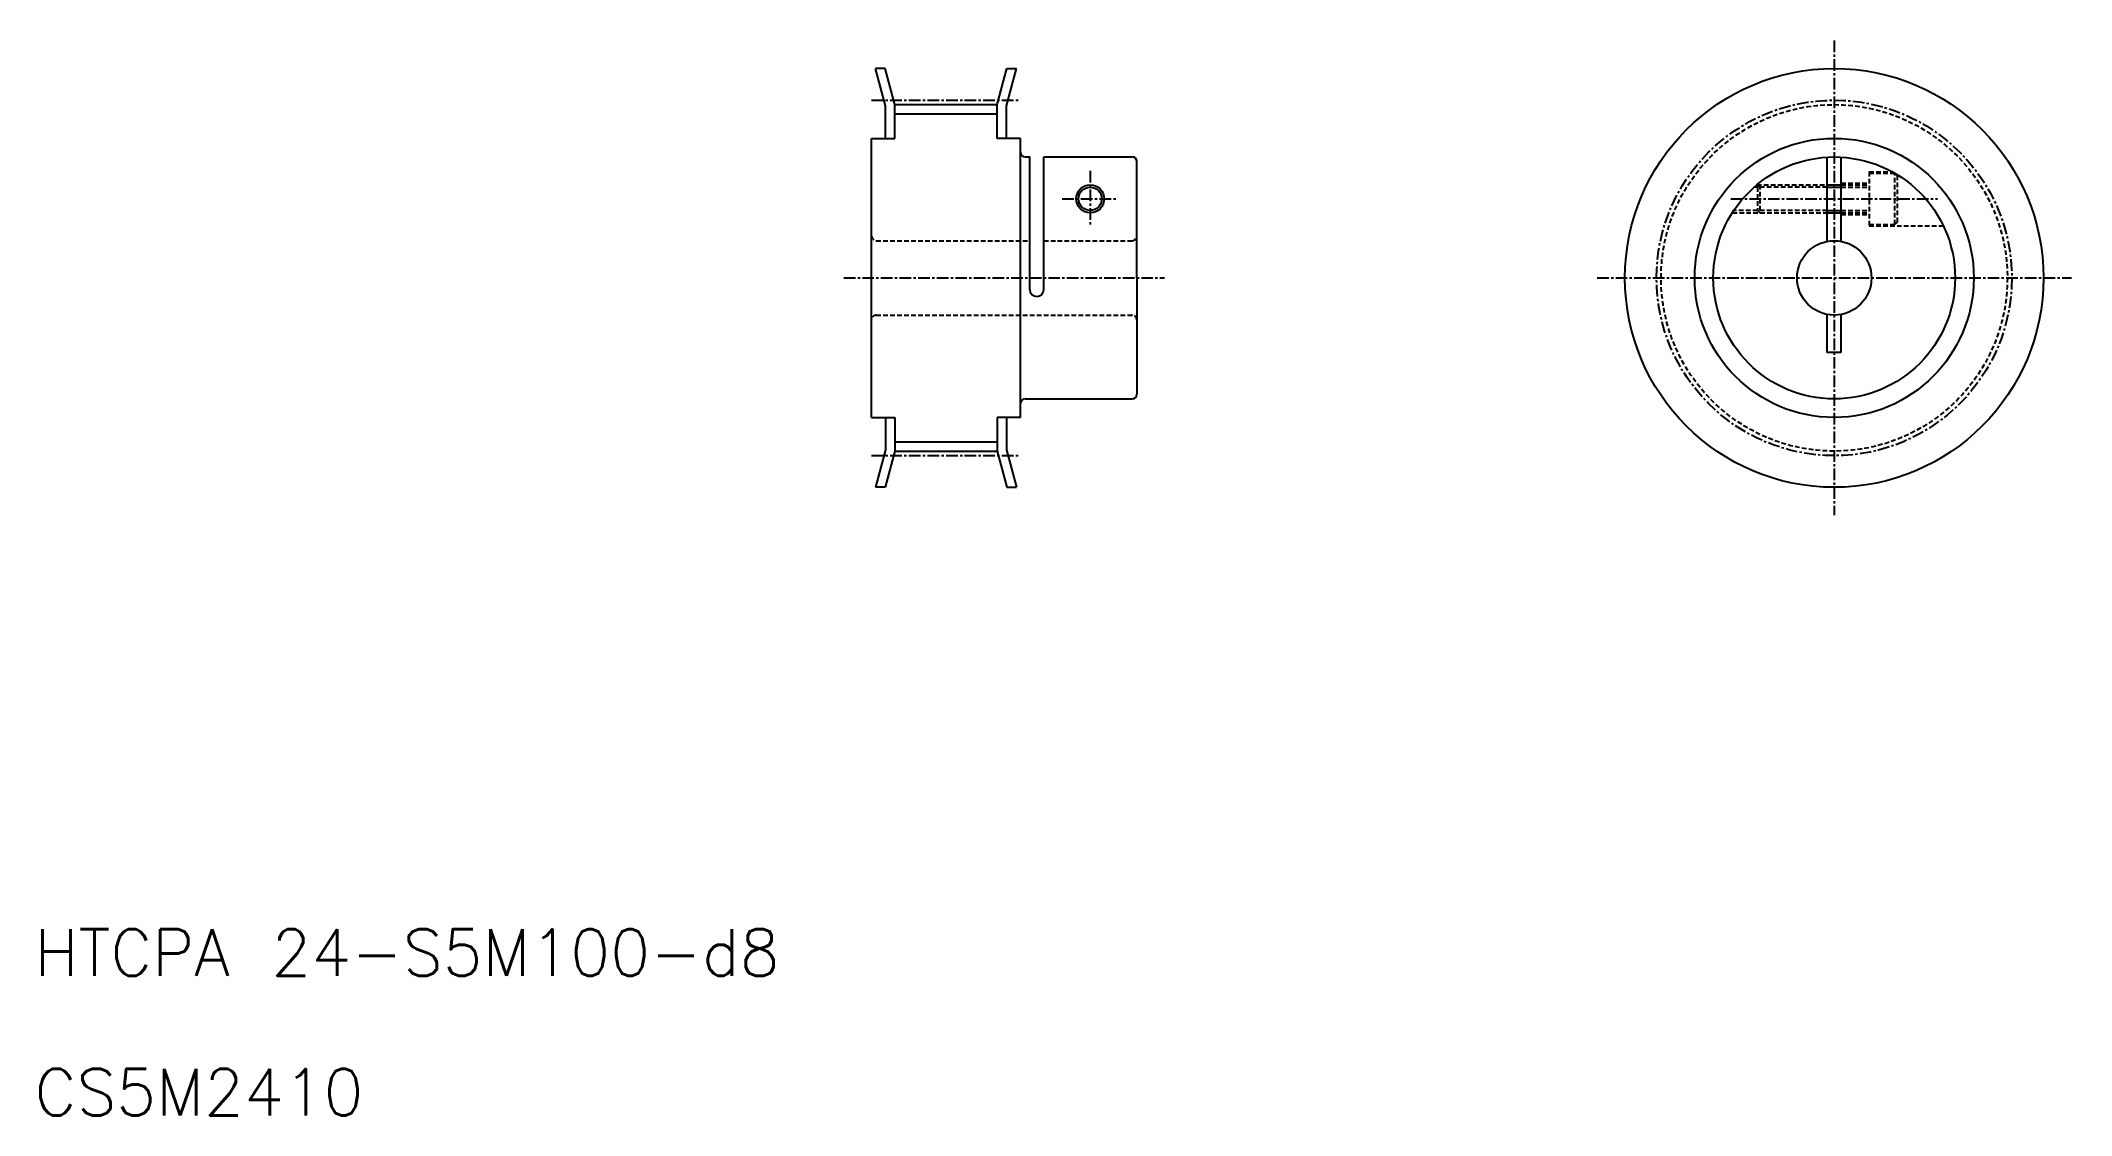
# Model space of a CAD drawing. Extents: x 11 to 229, y 10 to 126.
import ezdxf

# ---------------------------------------------------------------- set-up
doc = ezdxf.new("R2010")
doc.units = 0
doc.linetypes.add('CENTER', pattern=[2, 1.25, -0.25, 0.25, -0.25])
doc.linetypes.add('DASHED', pattern=[0.75, 0.5, -0.25])
doc.layers.get('0').update_dxf_attribs({"linetype": 'CONTINUOUS'})
doc.layers.add('CENTER', color=1, linetype='CENTER')
doc.styles.get("Standard").update_dxf_attribs({"font": 'txt.shx'})

msp = doc.modelspace()

# ---------------------------------------------------------------- linework, layer by layer
at = {"color": 7, "linetype": 'CONTINUOUS'}
for p, q in [((101.46, 122.5), (100.43, 122.5)), ((101.5, 118.49), (100.43, 122.5)), ((102.5, 118.62), (101.46, 122.5)), ((113.5, 118.62), (114.54, 122.5)), ((114.5, 118.49), (115.57, 122.5)), ((114.54, 122.5), (115.57, 122.5)), ((101.5, 115), (101.5, 118.49)), ((102.5, 118.62), (113.5, 118.62)), ((102.5, 115), (102.5, 118.62)), ((113.5, 115), (113.5, 118.62)), ((114.5, 115), (114.5, 118.49)), ((102.5, 117.62), (113.5, 117.62)), ((100, 85), (100, 115)), ((100, 115), (102.5, 115)), ((116, 115), (113.5, 115)), ((116, 85), (116, 115)), ((116.5, 113), (117, 113)), ((117, 98.75), (117, 113)), ((118.5, 100), (118.5, 113)), ((118.5, 113), (128, 113)), ((128.5, 100), (128.5, 112.5)), ((202.75, 103.97), (202.75, 112.99)), ((204.25, 103.97), (204.25, 112.99)), ((202.75, 110), (204.25, 110)), ((202.75, 107), (204.25, 107)), ((118.5, 98.75), (118.5, 100)), ((128.5, 100), (128.5, 87.5)), ((202.75, 92), (202.75, 96.07)), ((204.25, 92), (204.25, 96.07)), ((204.25, 92), (202.75, 92)), ((116.5, 87), (128, 87)), ((100, 85), (102.5, 85)), ((101.5, 85), (101.5, 81.51)), ((102.5, 85), (102.5, 81.38)), ((113.5, 85), (113.5, 81.38)), ((116, 85), (113.5, 85)), ((114.5, 85), (114.5, 81.51)), ((101.5, 81.51), (100.43, 77.5)), ((102.5, 81.38), (101.46, 77.5)), ((102.5, 82.38), (113.5, 82.38)), ((102.5, 81.38), (113.5, 81.38)), ((113.5, 81.38), (114.54, 77.5)), ((114.5, 81.51), (115.57, 77.5)), ((101.46, 77.5), (100.43, 77.5)), ((114.54, 77.5), (115.57, 77.5))]:
    msp.add_line(p, q, dxfattribs=at)
at = {"color": 3, "linetype": 'DASHED'}
for p, q in [((207.25, 111.4), (207.25, 105.6)), ((207.25, 111.4), (209.75, 111.4)), ((202.75, 109.75), (194.9, 109.75)), ((195.19, 110), (202.75, 110)), ((195.25, 109.75), (195.5, 110)), ((195.25, 109.75), (195.25, 107.25)), ((195.5, 110), (195.5, 107)), ((204.25, 110.2), (207.25, 110.2)), ((204.25, 110), (207.25, 110)), ((204.25, 109.75), (207.25, 109.75)), ((207.25, 111.25), (210, 111.25)), ((210, 105.75), (210, 111.25)), ((210, 111.25), (210.25, 111)), ((210.25, 111), (210.25, 106)), ((192.55, 107), (202.75, 107)), ((202.75, 107.25), (192.71, 107.25)), ((195.25, 107.25), (195.5, 107)), ((204.25, 107.25), (207.25, 107.25)), ((204.25, 107), (207.25, 107)), ((204.25, 106.8), (207.25, 106.8)), ((207.25, 105.75), (210, 105.75)), ((207.25, 105.6), (215.23, 105.6)), ((210.25, 106), (210, 105.75)), ((100.5, 104), (117, 104)), ((118.5, 104), (128, 104)), ((100.5, 96), (128, 96))]:
    msp.add_line(p, q, dxfattribs=at)
at = {"color": 3, "linetype": 'CONTINUOUS'}
for p, q in [((202.75, 109.75), (204.25, 109.75)), ((202.75, 107.25), (204.25, 107.25))]:
    msp.add_line(p, q, dxfattribs=at)
at = {"color": 7, "linetype": 'CONTINUOUS'}
for centre, radius in [((203.5, 100), 22.5), ((203.5, 100), 15), ((203.5, 100), 13), ((123.5, 108.5), 1.25), ((203.5, 100), 4)]:
    msp.add_circle(centre, radius, dxfattribs=at)
at = {"color": 3, "linetype": 'DASHED'}
msp.add_circle((203.5, 100), 18.62, dxfattribs=at)
at = {"color": 3, "linetype": 'CONTINUOUS'}
msp.add_circle((123.5, 108.5), 1.5, dxfattribs=at)
at = {"color": 7, "linetype": 'CONTINUOUS'}
for centre, radius, start, end in [((116.5, 113.5), 0.5, 180, 270), ((128, 112.5), 0.5, 0, 90), ((117.75, 98.75), 0.75, 180, 0), ((128, 87.5), 0.5, 270, 0), ((116.5, 86.5), 0.5, 90, 180)]:
    msp.add_arc(centre, radius, start, end, dxfattribs=at)
at = {"color": 3, "linetype": 'DASHED'}
for centre, start, end in [((100.5, 104.5), 180, 270), ((128, 104.5), 270, 0), ((100.5, 95.5), 90, 180), ((128, 95.5), 0, 90)]:
    msp.add_arc(centre, 0.5, start, end, dxfattribs=at)
at = {"layer": 'CENTER', "color": 1, "linetype": 'CENTER'}
for p, q in [((203.5, 125.5), (203.5, 74.5)), ((100, 119.1), (116, 119.1)), ((123.5, 111.5), (123.5, 105.5)), ((120.5, 108.5), (126.5, 108.5)), ((192.38, 108.5), (214.62, 108.5)), ((192.38, 108.5), (214.62, 108.5)), ((97, 100), (131.5, 100)), ((178, 100), (229, 100)), ((100, 80.9), (116, 80.9))]:
    msp.add_line(p, q, dxfattribs=at)
msp.add_circle((203.5, 100), 19.1, dxfattribs=at)

# ---------------------------------------------------------------- texts
at = {"color": 7, "linetype": 'CONTINUOUS'}
for s, p in [('HTCPA 24-S5M100-d8', (10, 25)), ('CS5M2410', (10, 10))]:
    msp.add_text(s, height=5, dxfattribs=at).set_placement(p)

doc.saveas('drawing.dxf')
